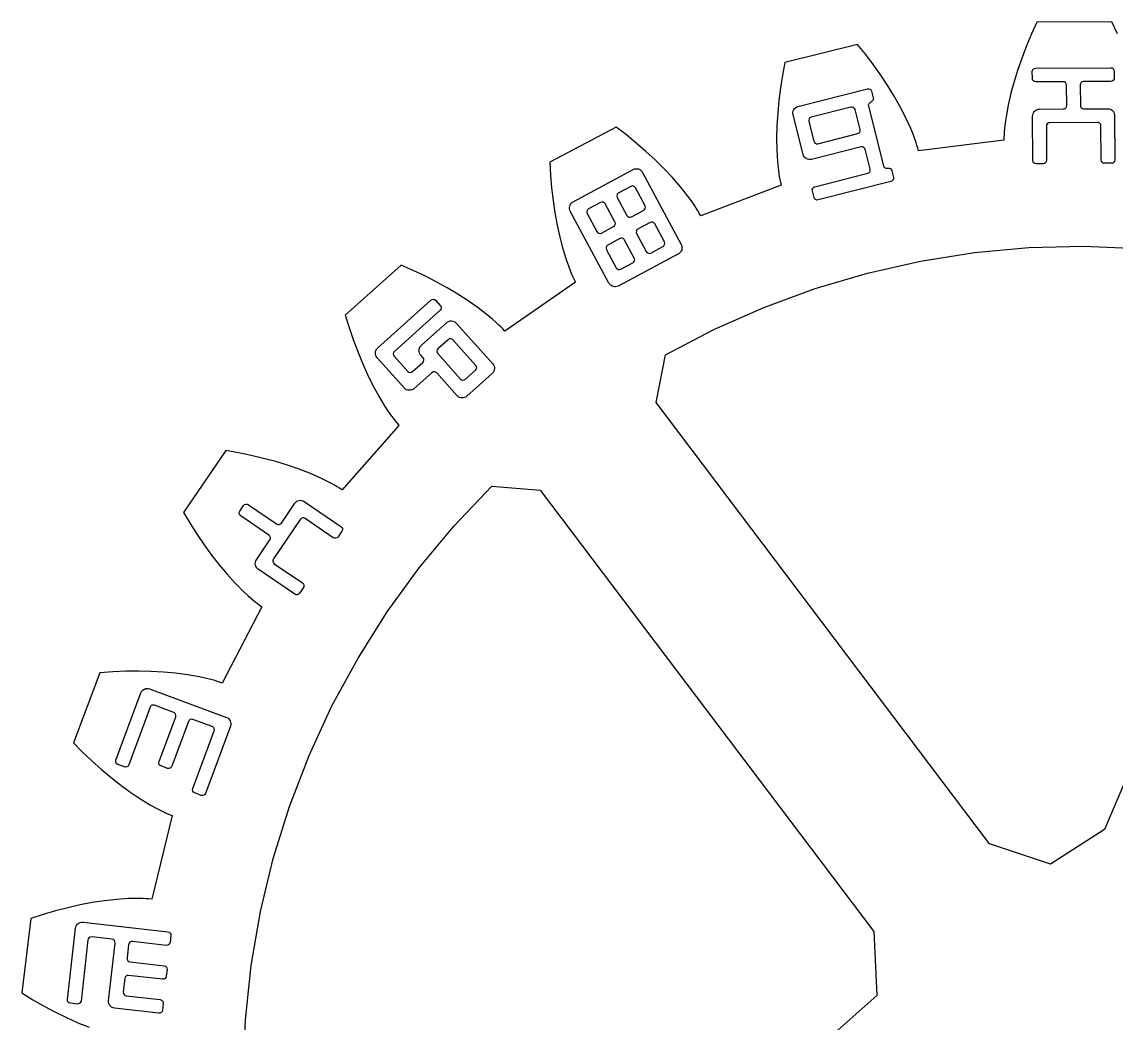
# Model space of a CAD drawing. Extents: x 6 to 255, y 30 to 363.
# Drawn here: x 5.64 to 48.7, y 73.45 to 112.86 of the extents above; entities that cross this region are included whole.
import ezdxf

# ---------------------------------------------------------------- set-up
doc = ezdxf.new("R2010")
doc.units = 0
doc.layers.add('Cut', color=7, linetype='CONTINUOUS')
doc.layers.add('Engrave', color=7, linetype='CONTINUOUS')

msp = doc.modelspace()

# ---------------------------------------------------------------- linework, layer by layer
at = {"layer": 'Cut', "color": 7}
for p, q in [((45.588195, 112.849485), (45.377217, 112.383799)), ((48.539642, 112.858051), (45.588195, 112.849485)), ((48.539571, 112.857979), (48.539642, 112.858051)), ((48.753254, 112.393195), (48.539571, 112.857979)), ((38.530309, 111.973111), (35.666318, 111.258579)), ((38.849029, 111.573244), (38.530309, 111.973111)), ((45.377217, 112.383799), (45.181115, 111.917663)), ((39.152875, 111.168868), (38.849029, 111.573244)), ((45.181115, 111.917663), (45.001242, 111.450625)), ((35.666318, 111.258579), (35.573002, 110.755927)), ((39.441843, 110.759984), (39.152875, 111.168868)), ((45.001242, 111.450625), (44.837599, 110.984037)), ((35.573002, 110.755927), (35.49456, 110.255979)), ((39.714583, 110.347494), (39.441843, 110.759984)), ((44.837599, 110.984037), (44.691535, 110.51745)), ((35.49456, 110.255979), (35.431446, 109.760089)), ((39.970193, 109.930947), (39.714583, 110.347494)), ((44.691535, 110.51745), (44.563958, 110.051313)), ((40.208221, 109.510342), (39.970193, 109.930947)), ((44.563958, 110.051313), (44.456214, 109.586078)), ((35.431446, 109.760089), (35.384563, 109.267806)), ((40.426412, 109.085229), (40.208221, 109.510342)), ((44.456214, 109.586078), (44.371011, 109.121745)), ((35.384563, 109.267806), (35.354359, 108.77958)), ((40.622964, 108.656059), (40.426412, 109.085229)), ((44.371011, 109.121745), (44.337651, 108.890029)), ((29.023637, 108.718269), (26.413903, 107.339694)), ((29.428912, 108.406309), (29.023637, 108.718269)), ((35.354359, 108.77958), (35.341734, 108.296312)), ((40.711774, 108.43967), (40.622964, 108.656059)), ((44.302041, 108.543808), (44.294378, 108.428852)), ((44.311505, 108.659215), (44.302041, 108.543808)), ((44.337651, 108.890029), (44.311505, 108.659215)), ((29.820667, 108.086685), (29.428912, 108.406309)), ((35.341734, 108.296312), (35.348497, 107.818906)), ((40.79337, 108.22193), (40.711774, 108.43967)), ((40.831237, 108.112834), (40.79337, 108.22193)), ((40.866402, 108.002837), (40.831237, 108.112834)), ((44.288493, 108.19939), (40.928613, 107.78194)), ((44.289877, 108.313895), (44.288493, 108.19939)), ((44.294378, 108.428852), (44.289877, 108.313895)), ((30.198895, 107.758947), (29.820667, 108.086685)), ((30.562247, 107.423545), (30.198895, 107.758947)), ((35.348497, 107.818906), (35.376898, 107.34781)), ((40.899311, 107.892839), (40.866402, 108.002837)), ((40.928613, 107.78194), (40.899311, 107.892839)), ((26.413903, 107.339694), (26.443205, 106.828928)), ((30.910271, 107.08048), (30.562247, 107.423545)), ((35.376898, 107.34781), (35.399887, 107.115193)), ((26.443205, 106.828928), (26.486934, 106.324923)), ((31.242067, 106.728849), (30.910271, 107.08048)), ((35.399887, 107.115193), (35.43009, 106.884379)), ((35.43009, 106.884379), (35.448116, 106.769873)), ((31.555831, 106.368201), (31.242067, 106.728849)), ((35.51709, 106.432217), (32.355116, 105.222696)), ((35.448116, 106.769873), (35.468405, 106.65672)), ((35.468405, 106.65672), (35.491394, 106.544018)), ((35.491394, 106.544018), (35.51709, 106.432217)), ((26.486934, 106.324923), (26.544187, 105.828132)), ((31.849307, 105.998538), (31.555831, 106.368201)), ((31.986805, 105.8101), (31.849307, 105.998538)), ((26.544187, 105.828132), (26.616316, 105.339004)), ((32.118441, 105.618055), (31.986805, 105.8101)), ((32.181102, 105.521132), (32.118441, 105.618055)), ((32.241961, 105.422855), (32.181102, 105.521132)), ((26.616316, 105.339004), (26.703773, 104.85754)), ((32.300117, 105.323677), (32.241961, 105.422855)), ((32.355116, 105.222696), (32.300117, 105.323677)), ((26.703773, 104.85754), (26.807459, 104.385994)), ((26.807459, 104.385994), (26.928727, 103.923463)), ((26.928727, 103.923463), (27.068478, 103.472655)), ((43.131738, 103.776953), (45.271277, 103.972153)), ((45.271277, 103.972153), (47.418932, 104.026702)), ((47.418932, 104.026702), (49.566137, 103.940597)), ((27.068478, 103.472655), (27.146919, 103.252659)), ((38.913968, 102.970004), (41.009779, 103.442452)), ((41.009779, 103.442452), (43.131738, 103.776953)), ((20.571869, 103.283314), (18.368314, 101.32004)), ((21.040259, 103.077294), (20.571869, 103.283314)), ((21.49738, 102.860455), (21.040259, 103.077294)), ((27.146919, 103.252659), (27.23122, 103.03582)), ((27.23122, 103.03582), (27.27585, 102.928979)), ((27.27585, 102.928979), (27.322734, 102.82394)), ((36.853321, 102.361411), (38.913968, 102.970004)), ((21.942779, 102.632796), (21.49738, 102.860455)), ((22.375556, 102.394318), (21.942779, 102.632796)), ((27.424167, 102.61747), (24.643126, 100.686654)), ((27.322734, 102.82394), (27.371873, 102.719803)), ((27.371873, 102.719803), (27.424167, 102.61747)), ((22.79571, 102.14457), (22.375556, 102.394318)), ((23.20234, 101.882199), (22.79571, 102.14457)), ((34.837304, 101.61938), (36.853321, 102.361411)), ((23.59274, 101.607657), (23.20234, 101.882199)), ((18.368314, 101.32004), (18.518885, 100.831363)), ((23.966011, 101.318688), (23.59274, 101.607657)), ((24.145432, 101.168569), (23.966011, 101.318688)), ((32.874031, 100.747064), (34.837304, 101.61938)), ((18.518885, 100.831363), (18.681627, 100.352604)), ((24.318994, 101.013942), (24.145432, 101.168569)), ((24.402845, 100.934599), (24.318994, 101.013942)), ((24.485343, 100.853453), (24.402845, 100.934599)), ((24.565587, 100.771406), (24.485343, 100.853453)), ((24.643126, 100.686654), (24.565587, 100.771406)), ((56.728139, 101.118083), (48.250227, 81.066997)), ((18.681627, 100.352604), (18.856541, 99.883762)), ((30.972066, 99.748071), (32.874031, 100.747064)), ((18.856541, 99.883762), (19.043627, 99.42574)), ((30.599248, 97.872254), (30.972066, 99.748071)), ((19.043627, 99.42574), (19.243786, 98.97989)), ((19.243786, 98.97989), (19.457019, 98.546212)), ((19.457019, 98.546212), (19.685128, 98.126509)), ((19.685128, 98.126509), (19.929016, 97.722133)), ((43.725458, 80.504839), (30.599248, 97.872254)), ((19.929016, 97.722133), (20.057497, 97.526933)), ((20.057497, 97.526933), (20.191387, 97.336691)), ((20.191387, 97.336691), (20.260361, 97.244276)), ((20.479003, 96.977397), (18.240737, 94.436637)), ((20.260361, 97.244276), (20.331138, 97.152761)), ((20.331138, 97.152761), (20.404169, 97.063952)), ((20.404169, 97.063952), (20.479003, 96.977397)), ((13.666828, 95.983813), (11.996581, 93.549894)), ((14.170381, 95.895454), (13.666828, 95.983813)), ((14.666271, 95.794473), (14.170381, 95.895454)), ((15.153145, 95.679968), (14.666271, 95.794473)), ((15.630552, 95.551938), (15.153145, 95.679968)), ((16.098492, 95.409933), (15.630552, 95.551938)), ((16.555612, 95.252601), (16.098492, 95.409933)), ((17.000561, 95.07949), (16.555612, 95.252601)), ((17.432436, 94.888347), (17.000561, 95.07949)), ((17.642062, 94.785563), (17.432436, 94.888347)), ((17.848082, 94.676467), (17.642062, 94.785563)), ((17.948612, 94.619665), (17.848082, 94.676467)), ((18.04779, 94.56106), (17.948612, 94.619665)), ((18.145165, 94.500201), (18.04779, 94.56106)), ((18.240737, 94.436637), (18.145165, 94.500201)), ((22.655542, 93.024252), (24.135548, 94.581798)), ((24.135548, 94.581798), (26.042019, 94.428072)), ((26.042019, 94.428072), (39.16823, 77.060206)), ((11.996581, 93.549894), (12.260304, 93.111257)), ((12.260304, 93.111257), (12.532593, 92.685243)), ((21.280575, 91.37339), (22.655542, 93.024252)), ((12.532593, 92.685243), (12.814348, 92.272302)), ((12.814348, 92.272302), (13.106022, 91.872434)), ((13.106022, 91.872434), (13.406712, 91.486992)), ((13.406712, 91.486992), (13.71777, 91.117329)), ((20.016507, 89.636423), (21.280575, 91.37339)), ((13.71777, 91.117329), (14.039648, 90.764346)), ((14.039648, 90.764346), (14.373246, 90.430296)), ((14.373246, 90.430296), (14.545005, 90.271611)), ((14.545005, 90.271611), (14.720369, 90.118787)), ((14.720369, 90.118787), (14.80963, 90.045305)), ((14.80963, 90.045305), (14.900242, 89.973627)), ((15.085525, 89.838384), (13.520316, 86.836447)), ((14.900242, 89.973627), (14.991756, 89.904653)), ((14.991756, 89.904653), (15.085525, 89.838384)), ((18.868747, 87.820564), (20.016507, 89.636423)), ((17.842255, 85.933025), (18.868747, 87.820564)), ((8.708831, 87.243541), (7.669717, 84.48053)), ((9.219147, 87.278703), (8.708831, 87.243541)), ((9.724504, 87.298992), (9.219147, 87.278703)), ((10.224902, 87.304393), (9.724504, 87.298992)), ((10.718989, 87.294468), (10.224902, 87.304393)), ((11.207666, 87.268321), (10.718989, 87.294468)), ((11.688679, 87.225044), (11.207666, 87.268321)), ((12.162479, 87.163282), (11.688679, 87.225044)), ((12.627264, 87.081235), (12.162479, 87.163282)), ((12.855824, 87.031647), (12.627264, 87.081235)), ((13.081228, 86.974843), (12.855824, 87.031647)), ((13.192578, 86.944189), (13.081228, 86.974843)), ((13.303026, 86.910829), (13.192578, 86.944189)), ((13.412573, 86.874765), (13.303026, 86.910829)), ((13.520316, 86.836447), (13.412573, 86.874765)), ((16.941088, 83.982825), (17.842255, 85.933025)), ((7.669717, 84.48053), (8.030364, 84.11808)), ((8.030364, 84.11808), (8.397323, 83.769606)), ((16.169754, 81.977626), (16.941088, 83.982825)), ((8.397323, 83.769606), (8.769691, 83.436006)), ((8.769691, 83.436006), (9.148371, 83.117284)), ((9.148371, 83.117284), (9.53246, 82.815243)), ((9.53246, 82.815243), (9.923311, 82.530783)), ((9.923311, 82.530783), (10.320023, 82.264806)), ((10.320023, 82.264806), (10.723948, 82.020466)), ((10.723948, 82.020466), (10.928616, 81.907314)), ((10.928616, 81.907314), (11.135537, 81.800923)), ((15.530958, 79.926447), (16.169754, 81.977626)), ((11.557044, 81.616092), (10.755956, 78.326539)), ((11.135537, 81.800923), (11.239674, 81.751335)), ((11.239674, 81.751335), (11.344712, 81.703097)), ((11.344712, 81.703097), (11.450653, 81.658017)), ((11.450653, 81.658017), (11.557044, 81.616092)), ((48.250227, 81.066997), (46.122408, 79.701497)), ((46.122408, 79.701497), (43.725458, 80.504839)), ((15.027855, 77.837848), (15.530958, 79.926447)), ((7.443862, 77.99297), (6.959693, 77.867645)), ((7.926679, 78.101617), (7.443862, 77.99297)), ((8.40679, 78.19313), (7.926679, 78.101617)), ((8.884648, 78.266162), (8.40679, 78.19313)), ((9.35935, 78.319355), (8.884648, 78.266162)), ((9.830445, 78.350912), (9.35935, 78.319355)), ((10.063965, 78.357214), (9.830445, 78.350912)), ((10.296582, 78.35629), (10.063965, 78.357214)), ((10.411989, 78.353128), (10.296582, 78.35629)), ((10.527396, 78.347266), (10.411989, 78.353128)), ((10.641902, 78.338702), (10.527396, 78.347266)), ((10.755956, 78.326539), (10.641902, 78.338702)), ((5.986848, 77.570561), (5.639274, 74.639403)), ((6.473721, 77.726993), (5.986848, 77.570561)), ((6.959693, 77.867645), (6.473721, 77.726993)), ((14.6627, 75.720397), (15.027855, 77.837848)), ((39.16823, 77.060206), (39.286342, 74.534773)), ((14.436394, 73.584013), (14.6627, 75.720397)), ((5.639274, 74.639403), (6.076108, 74.373877)), ((39.286342, 74.534773), (37.392493, 72.860467)), ((6.076108, 74.373877), (6.515647, 74.123226)), ((6.515647, 74.123226), (6.956989, 73.888354)), ((6.956989, 73.888354), (7.400585, 73.669711)), ((7.400585, 73.669711), (7.846436, 73.468651)), ((7.846436, 73.468651), (8.293638, 73.285622)), ((14.35029, 71.437261), (14.436394, 73.584013))]:
    msp.add_line(p, q, dxfattribs=at)
at = {"layer": 'Engrave', "color": 5}
for p, q in [((45.407336, 110.631098), (45.405484, 110.899809)), ((45.538937, 111.035058), (48.494764, 111.054928)), ((48.494764, 111.054928), (48.494698, 111.055005)), ((48.629908, 110.921536), (48.63176, 110.652825)), ((46.617445, 110.504868), (45.542599, 110.497645)), ((46.758082, 109.565263), (46.752658, 110.371401)), ((47.290011, 110.375074), (47.295435, 109.568941)), ((48.498312, 110.517552), (47.423466, 110.510329)), ((36.182215, 109.527293), (38.916964, 110.221703)), ((38.916964, 110.221703), (38.917001, 110.221769)), ((39.080294, 110.124608), (39.146429, 109.864158)), ((38.267904, 109.502473), (36.705201, 109.105656)), ((38.6296, 108.623955), (38.431197, 109.405312)), ((38.952072, 109.537551), (39.547281, 107.19348)), ((45.684146, 109.423666), (46.624636, 109.42999)), ((47.4307, 109.435491), (48.371188, 109.441814)), ((36.384706, 107.637996), (35.9879, 109.200713)), ((45.428976, 107.40652), (45.417229, 109.153143)), ((48.641722, 109.174918), (48.653469, 107.428295)), ((36.60803, 108.942363), (36.806433, 108.161009)), ((45.957376, 108.753749), (45.966398, 107.410193)), ((47.97181, 108.901649), (46.090829, 108.889002)), ((48.116045, 107.42462), (48.107023, 108.768177)), ((36.969726, 108.063859), (38.53244, 108.460665)), ((38.664684, 107.93969), (36.711294, 107.443683)), ((39.02638, 107.061175), (38.827977, 107.842532)), ((45.832953, 107.274919), (45.564239, 107.273067)), ((48.520021, 107.293022), (48.251311, 107.29117)), ((27.333535, 105.778145), (29.702548, 107.046483)), ((29.702548, 107.046483), (29.702561, 107.046496)), ((30.066292, 106.936435), (31.588297, 104.093619)), ((36.845599, 106.368808), (38.929217, 106.897882)), ((39.873856, 106.999136), (39.939991, 106.738685)), ((29.600866, 106.382426), (29.127063, 106.12876)), ((39.842828, 106.575392), (36.977857, 105.847918)), ((29.072035, 105.946906), (29.452538, 105.236201)), ((29.127063, 106.12876), (29.127074, 106.128776)), ((30.16323, 105.616699), (29.782732, 106.327401)), ((36.814561, 105.945062), (36.748428, 106.205515)), ((28.416361, 105.748257), (27.942561, 105.494591)), ((28.978727, 104.982529), (28.598227, 105.693232)), ((28.745471, 102.571601), (27.223463, 105.414406)), ((27.88753, 105.312737), (28.268033, 104.602032)), ((27.942561, 105.494591), (27.942566, 105.494607)), ((29.634404, 105.181163), (30.108207, 105.434829)), ((28.449899, 104.546993), (28.923704, 104.80066)), ((30.361866, 104.961016), (29.888063, 104.707349)), ((29.888063, 104.707349), (29.888076, 104.707368)), ((30.924232, 104.195288), (30.54373, 104.905991)), ((29.177361, 104.326847), (28.703555, 104.07318)), ((29.739727, 103.561119), (29.359225, 104.271821)), ((29.833038, 104.525496), (30.213535, 103.814793)), ((28.64853, 103.891327), (29.02903, 103.180624)), ((28.703555, 104.07318), (28.703569, 104.073199)), ((30.395404, 103.759752), (30.869207, 104.013419)), ((31.478222, 103.729883), (29.109209, 102.461561)), ((29.210899, 103.125583), (29.684702, 103.37925)), ((19.638249, 100.020674), (21.736425, 101.907126)), ((21.736425, 101.907126), (21.736427, 101.907444)), ((21.926171, 101.897363), (22.105834, 101.697523)), ((22.095801, 101.507817), (20.297363, 99.890843)), ((21.356014, 100.119972), (22.355147, 101.018285)), ((22.734637, 100.998071), (24.171935, 99.399458)), ((22.414622, 100.349101), (22.014969, 99.98977)), ((22.014969, 99.98977), (22.015095, 99.989823)), ((23.502677, 99.339901), (22.604366, 100.33902)), ((20.696057, 98.442222), (19.618083, 99.641182)), ((20.287278, 99.701083), (20.826264, 99.101617)), ((21.425695, 99.640573), (21.335865, 99.74048)), ((22.004934, 99.800064), (22.903244, 98.800918)), ((21.016011, 99.091536), (21.415663, 99.450867)), ((21.774935, 99.050976), (21.075543, 98.422167)), ((23.092991, 98.790837), (23.492646, 99.150168)), ((22.773159, 98.141682), (21.964679, 99.040895)), ((24.151776, 99.019967), (23.152647, 98.121653)), ((15.850731, 93.133649), (16.380122, 93.911021)), ((16.753466, 93.982326), (18.197156, 92.999188)), ((14.215562, 93.59712), (14.366816, 93.819237)), ((14.366816, 93.819237), (14.366841, 93.818867)), ((14.553523, 93.8544), (15.664054, 93.098115)), ((15.361517, 92.654171), (14.250985, 93.41043)), ((16.597436, 93.275598), (15.538654, 91.720853)), ((17.894648, 92.554846), (16.784118, 93.311131)), ((18.232581, 92.812498), (18.081326, 92.59038)), ((14.86755, 91.690109), (15.396942, 92.467481)), ((16.382102, 90.33359), (14.938412, 91.316755)), ((15.574078, 91.534163), (16.684609, 90.777905)), ((16.720034, 90.591215), (16.568779, 90.369123)), ((10.667413, 86.606325), (13.690803, 85.485074)), ((9.3409, 83.800922), (10.322001, 86.446385)), ((10.322001, 86.446385), (10.322022, 86.447602)), ((10.685743, 85.881526), (9.8448, 83.613993)), ((11.614284, 85.681262), (10.858437, 85.961588)), ((11.039485, 83.744936), (11.693552, 85.508569)), ((12.197449, 85.321641), (11.543382, 83.558008)), ((13.12599, 85.121378), (12.370143, 85.401704)), ((12.364313, 82.681152), (13.205257, 84.948684)), ((13.849313, 85.139687), (12.868213, 82.494224)), ((9.672106, 83.534777), (9.420156, 83.628228)), ((11.370688, 83.478791), (11.118739, 83.572242)), ((12.695519, 82.415008), (12.443569, 82.508458)), ((7.433124, 74.38194), (7.750724, 77.185545)), ((7.750724, 77.185545), (7.750716, 77.185624)), ((8.047971, 77.42232), (11.385592, 77.044231)), ((8.239369, 76.724535), (7.967141, 74.321456)), ((9.189026, 76.752157), (8.387998, 76.842909)), ((11.325099, 76.510196), (9.990051, 76.661431)), ((11.503974, 76.895588), (11.473726, 76.62857)), ((9.050303, 74.333971), (9.307408, 76.603541)), ((9.841422, 76.543057), (9.780928, 76.009022)), ((9.899307, 75.860405), (11.234355, 75.70917)), ((11.352736, 75.560527), (11.322489, 75.293536)), ((9.690186, 75.207996), (9.62969, 74.673987)), ((11.173862, 75.175135), (9.838814, 75.32637)), ((9.748073, 74.525344), (11.083121, 74.374108)), ((7.818513, 74.203055), (7.551503, 74.233297)), ((11.201502, 74.225492), (11.171254, 73.958475)), ((11.022627, 73.8401), (9.287064, 74.036712))]:
    msp.add_line(p, q, dxfattribs=at)
for points in [[(45.405484, 110.899809), (45.405308, 110.936194), (45.417691, 110.967768), (45.442634, 110.994529)], [(45.442634, 110.994529), (45.467646, 111.021295), (45.499747, 111.034804), (45.538937, 111.035058)], [(48.494698, 111.055005), (48.533888, 111.055182), (48.566161, 111.042803), (48.591517, 111.017868)], [(48.591517, 111.017868), (48.616873, 110.992844), (48.62967, 110.960733), (48.629908, 110.921536)], [(45.447862, 110.536898), (45.421097, 110.563312), (45.407588, 110.594712), (45.407336, 110.631098)], [(45.542599, 110.497645), (45.506214, 110.497468), (45.474635, 110.510553), (45.447862, 110.536898)], [(46.714269, 110.467731), (46.688913, 110.492755), (46.656639, 110.505134), (46.617445, 110.504868)], [(46.752658, 110.371401), (46.752305, 110.410584), (46.739509, 110.442694), (46.714269, 110.467731)], [(47.327163, 110.469797), (47.302153, 110.443034), (47.289769, 110.411459), (47.290011, 110.375074)], [(47.423466, 110.510329), (47.384276, 110.510152), (47.352175, 110.496642), (47.327163, 110.469797)], [(48.59252, 110.555988), (48.5661, 110.530614), (48.534698, 110.517802), (48.498312, 110.517552)], [(48.63176, 110.652825), (48.631937, 110.613635), (48.618857, 110.581356), (48.59252, 110.555988)], [(38.917001, 110.221769), (38.954985, 110.231417), (38.989285, 110.227131), (39.019903, 110.20891)], [(39.019903, 110.20891), (39.050519, 110.190693), (39.070649, 110.162592), (39.080294, 110.124608)], [(39.146429, 109.864158), (39.154014, 109.834316), (39.153749, 109.809706), (39.145636, 109.790326)], [(35.984963, 109.306099), (35.990607, 109.340745), (36.002537, 109.373376), (36.020753, 109.403992)], [(36.020753, 109.403992), (36.037951, 109.432907), (36.060258, 109.458787), (36.087674, 109.481631)], [(36.087674, 109.481631), (36.115432, 109.503117), (36.146946, 109.518338), (36.182215, 109.527293)], [(38.370806, 109.489614), (38.340188, 109.507831), (38.305888, 109.512117), (38.267904, 109.502473)], [(38.431197, 109.405312), (38.421549, 109.443296), (38.401418, 109.471396), (38.370806, 109.489614)], [(38.95485, 109.611902), (38.945431, 109.59218), (38.944505, 109.567396), (38.952072, 109.537551)], [(38.991833, 109.662445), (38.975253, 109.648122), (38.962925, 109.631274), (38.95485, 109.611902)], [(39.049224, 109.700854), (39.027544, 109.689566), (39.008414, 109.676762), (38.991833, 109.662445)], [(39.106617, 109.739264), (39.090037, 109.724941), (39.070906, 109.712138), (39.049224, 109.700854)], [(39.145636, 109.790326), (39.136199, 109.770597), (39.123193, 109.753576), (39.106617, 109.739264)], [(45.497842, 109.342632), (45.521471, 109.366591), (45.549331, 109.386371), (45.581421, 109.401971)], [(45.581421, 109.401971), (45.613519, 109.41617), (45.64776, 109.423402), (45.684146, 109.423666)], [(46.624636, 109.42999), (46.66102, 109.430166), (46.692424, 109.442979), (46.718847, 109.468429)], [(46.718847, 109.468429), (46.745266, 109.493802), (46.758344, 109.52608), (46.758082, 109.565263)], [(47.295435, 109.568941), (47.295611, 109.532556), (47.30912, 109.501156), (47.335961, 109.474742)], [(47.335961, 109.474742), (47.362728, 109.448329), (47.394308, 109.435245), (47.4307, 109.435491)], [(48.371188, 109.441814), (48.408976, 109.441991), (48.444711, 109.435235), (48.478395, 109.421547)], [(48.478395, 109.421547), (48.510677, 109.407771), (48.538795, 109.389065), (48.562749, 109.365429)], [(35.9879, 109.200713), (35.978939, 109.235982), (35.97796, 109.27111), (35.984963, 109.306099)], [(36.621418, 109.043227), (36.603543, 109.011255), (36.59908, 108.977634), (36.60803, 108.942363)], [(36.705201, 109.105656), (36.667217, 109.096007), (36.63929, 109.075198), (36.621418, 109.043227)], [(45.417229, 109.153143), (45.417052, 109.189529), (45.424523, 109.223869), (45.439639, 109.256164)], [(45.439639, 109.256164), (45.453415, 109.288447), (45.472816, 109.317269), (45.497842, 109.342632)], [(48.562749, 109.365429), (48.58671, 109.341802), (48.605793, 109.313939), (48.62, 109.281842)], [(48.62, 109.281842), (48.634181, 109.248328), (48.641422, 109.212687), (48.641722, 109.174918)], [(38.614704, 108.52054), (38.634276, 108.551504), (38.639242, 108.585975), (38.6296, 108.623955)], [(45.994529, 108.848473), (45.969517, 108.821709), (45.957132, 108.790135), (45.957376, 108.753749)], [(46.090829, 108.889002), (46.051646, 108.888649), (46.019546, 108.875139), (45.994529, 108.848473)], [(48.068632, 108.864509), (48.043276, 108.889533), (48.011002, 108.901913), (47.97181, 108.901649)], [(48.107023, 108.768177), (48.106846, 108.807367), (48.094049, 108.839478), (48.068632, 108.864509)], [(36.806433, 108.161009), (36.815394, 108.125738), (36.83603, 108.098488), (36.868343, 108.079258)], [(38.53244, 108.460665), (38.567709, 108.469626), (38.59513, 108.489584), (38.614704, 108.52054)], [(36.868343, 108.079258), (36.900661, 108.060028), (36.934455, 108.054895), (36.969726, 108.063859)], [(38.767583, 107.926831), (38.736967, 107.945049), (38.702667, 107.949335), (38.664684, 107.93969)], [(38.827977, 107.842532), (38.818328, 107.880516), (38.798197, 107.908615), (38.767583, 107.926831)], [(36.432408, 107.543976), (36.409563, 107.571387), (36.393663, 107.602727), (36.384706, 107.637996)], [(36.510047, 107.477053), (36.479773, 107.493915), (36.453893, 107.516223), (36.432408, 107.543976)], [(36.605905, 107.440747), (36.571257, 107.446391), (36.539304, 107.458493), (36.510047, 107.477053)], [(36.711294, 107.443683), (36.676023, 107.434723), (36.640894, 107.433744), (36.605905, 107.440747)], [(45.469503, 107.31232), (45.442736, 107.338735), (45.429227, 107.370135), (45.428976, 107.40652)], [(45.564239, 107.273067), (45.527854, 107.272891), (45.496275, 107.285975), (45.469503, 107.31232)], [(45.92716, 107.313355), (45.900741, 107.287981), (45.869338, 107.275169), (45.832953, 107.274919)], [(45.966398, 107.410193), (45.966574, 107.371002), (45.953495, 107.338723), (45.92716, 107.313355)], [(48.156571, 107.330421), (48.129806, 107.356835), (48.116297, 107.388235), (48.116045, 107.42462)], [(48.251311, 107.29117), (48.214925, 107.290993), (48.183345, 107.304077), (48.156571, 107.330421)], [(48.614232, 107.33146), (48.58781, 107.306085), (48.556407, 107.293272), (48.520021, 107.293022)], [(48.653469, 107.428295), (48.653646, 107.389105), (48.640566, 107.356827), (48.614232, 107.33146)], [(29.702561, 107.046496), (29.735876, 107.064331), (29.77064, 107.075011), (29.806855, 107.078537)], [(29.806855, 107.078537), (29.841841, 107.081395), (29.875436, 107.077946), (29.90764, 107.068192)], [(29.90764, 107.068192), (29.939845, 107.058455), (29.969714, 107.042696), (29.997246, 107.020914)], [(29.997246, 107.020914), (30.02544, 106.997907), (30.048455, 106.969748), (30.066292, 106.936435)], [(38.929217, 106.897882), (38.964486, 106.906843), (38.991908, 106.926801), (39.011484, 106.957758)], [(39.011484, 106.957758), (39.031056, 106.988719), (39.036021, 107.023192), (39.02638, 107.061175)], [(39.547281, 107.19348), (39.555201, 107.162284), (39.567839, 107.140946), (39.585196, 107.129467)], [(39.585196, 107.129467), (39.601529, 107.116291), (39.620229, 107.108045), (39.641295, 107.104728)], [(39.641295, 107.104728), (39.6627, 107.100054), (39.685448, 107.098608), (39.709539, 107.100389)], [(39.709539, 107.100389), (39.733978, 107.100742), (39.756727, 107.099296), (39.777786, 107.09605)], [(39.777786, 107.09605), (39.799189, 107.091376), (39.818739, 107.082618), (39.836436, 107.069777)], [(39.836436, 107.069777), (39.853123, 107.055243), (39.865596, 107.031695), (39.873856, 106.999136)], [(29.703834, 106.394703), (29.669734, 106.405022), (29.635412, 106.40093), (29.600866, 106.382426)], [(29.782732, 106.327401), (29.764242, 106.361952), (29.737942, 106.384386), (29.703834, 106.394703)], [(36.761816, 106.30638), (36.77969, 106.338354), (36.807618, 106.359163), (36.845599, 106.368808)], [(39.925095, 106.635268), (39.905521, 106.604306), (39.878099, 106.584348), (39.842828, 106.575392)], [(39.939991, 106.738685), (39.94964, 106.700702), (39.944675, 106.666229), (39.925095, 106.635268)], [(29.060764, 106.04803), (29.051098, 106.012696), (29.054855, 105.978988), (29.072035, 105.946906)], [(29.127074, 106.128776), (29.092523, 106.110285), (29.070419, 106.08337), (29.060764, 106.04803)], [(36.748428, 106.205515), (36.739468, 106.240784), (36.743931, 106.274406), (36.761816, 106.30638)], [(36.876474, 105.863317), (36.844156, 105.882545), (36.823518, 105.909793), (36.814561, 105.945062)], [(27.195274, 105.515998), (27.192417, 105.550985), (27.196147, 105.585527), (27.206466, 105.619625)], [(27.223463, 105.414406), (27.206283, 105.446486), (27.196886, 105.48035), (27.195274, 105.515998)], [(27.206466, 105.619625), (27.21622, 105.651832), (27.231649, 105.682318), (27.252752, 105.711083)], [(27.252752, 105.711083), (27.274526, 105.738614), (27.301453, 105.760968), (27.333535, 105.778145)], [(28.519331, 105.760534), (28.485232, 105.770853), (28.450908, 105.76676), (28.416361, 105.748257)], [(28.598227, 105.693232), (28.579738, 105.727783), (28.55344, 105.750217), (28.519331, 105.760534)], [(30.108207, 105.434829), (30.140285, 105.452009), (30.162101, 105.477978), (30.173654, 105.512736)], [(30.173654, 105.512736), (30.185208, 105.547495), (30.181733, 105.582149), (30.16323, 105.616699)], [(36.977857, 105.847918), (36.942588, 105.838957), (36.908793, 105.84409), (36.876474, 105.863317)], [(27.876259, 105.413861), (27.866593, 105.378527), (27.87035, 105.344819), (27.88753, 105.312737)], [(27.942566, 105.494607), (27.908015, 105.476116), (27.885913, 105.449201), (27.876259, 105.413861)], [(29.452538, 105.236201), (29.469718, 105.204123), (29.496303, 105.182637), (29.532291, 105.171743)], [(29.532291, 105.171743), (29.568287, 105.16086), (29.602325, 105.164), (29.634404, 105.181163)], [(28.923704, 104.80066), (28.955783, 104.81784), (28.977598, 104.843809), (28.989152, 104.878567)], [(28.989152, 104.878567), (29.000705, 104.913326), (28.99723, 104.94798), (28.978727, 104.982529)], [(29.888076, 104.707368), (29.853527, 104.688879), (29.831424, 104.661964), (29.821766, 104.626622)], [(30.464836, 104.973293), (30.430737, 104.983611), (30.396413, 104.979519), (30.361866, 104.961016)], [(30.54373, 104.905991), (30.525241, 104.940542), (30.498943, 104.962976), (30.464836, 104.973293)], [(28.268033, 104.602032), (28.285213, 104.569954), (28.311798, 104.548468), (28.347789, 104.537574)], [(28.347789, 104.537574), (28.383783, 104.526673), (28.417819, 104.529813), (28.449899, 104.546993)], [(29.280328, 104.339123), (29.246229, 104.349442), (29.211906, 104.34535), (29.177361, 104.326847)], [(29.359225, 104.271821), (29.340734, 104.306371), (29.314435, 104.328805), (29.280328, 104.339123)], [(29.821766, 104.626622), (29.812118, 104.591288), (29.815875, 104.557579), (29.833038, 104.525496)], [(28.637259, 103.992453), (28.62761, 103.957119), (28.631367, 103.92341), (28.64853, 103.891327)], [(28.703569, 104.073199), (28.669019, 104.05471), (28.646916, 104.027794), (28.637259, 103.992453)], [(30.213535, 103.814793), (30.230715, 103.782715), (30.257301, 103.761229), (30.293291, 103.750333)], [(30.869207, 104.013419), (30.901285, 104.030599), (30.923102, 104.056567), (30.934657, 104.091323)], [(30.934657, 104.091323), (30.94621, 104.126084), (30.942735, 104.160739), (30.924232, 104.195288)], [(31.558013, 103.798797), (31.536899, 103.770029), (31.510302, 103.747058), (31.478222, 103.729883)], [(31.606148, 103.891245), (31.595829, 103.857145), (31.579784, 103.826329), (31.558013, 103.798797)], [(31.588297, 104.093619), (31.605477, 104.061541), (31.615493, 104.028009), (31.618346, 103.993022)], [(31.618346, 103.993022), (31.619933, 103.957381), (31.615867, 103.923455), (31.606148, 103.891245)], [(29.684702, 103.37925), (29.71678, 103.39643), (29.738596, 103.422399), (29.750152, 103.457156)], [(29.750152, 103.457156), (29.761705, 103.491915), (29.75823, 103.52657), (29.739727, 103.561119)], [(30.293291, 103.750333), (30.329285, 103.73945), (30.363323, 103.742589), (30.395404, 103.759752)], [(29.02903, 103.180624), (29.04621, 103.148544), (29.072795, 103.127058), (29.108786, 103.116164)], [(29.108786, 103.116164), (29.14478, 103.105281), (29.178817, 103.10842), (29.210899, 103.125583)], [(28.814384, 102.491803), (28.785617, 102.512916), (28.762646, 102.539516), (28.745471, 102.571601)], [(28.90584, 102.445527), (28.872402, 102.454699), (28.841916, 102.470124), (28.814384, 102.491803)], [(29.007617, 102.433356), (28.972632, 102.430534), (28.938706, 102.434591), (28.90584, 102.445527)], [(29.109209, 102.461561), (29.077129, 102.444451), (29.043265, 102.43505), (29.007617, 102.433356)], [(21.736427, 101.907444), (21.765571, 101.933638), (21.79793, 101.945791), (21.833505, 101.943903)], [(21.833505, 101.943903), (21.869078, 101.941963), (21.899967, 101.92645), (21.926171, 101.897363)], [(22.105834, 101.697523), (22.132029, 101.668384), (22.14368, 101.635567), (22.140787, 101.599072)], [(22.140787, 101.599072), (22.137863, 101.56256), (22.122867, 101.532141), (22.095801, 101.507817)], [(22.355147, 101.018285), (22.383244, 101.043562), (22.414463, 101.062215), (22.448804, 101.074245)], [(22.448804, 101.074245), (22.482112, 101.085357), (22.51556, 101.090031), (22.549147, 101.088267)], [(22.549147, 101.088267), (22.582746, 101.086504), (22.615511, 101.078301), (22.647442, 101.063661)], [(22.647442, 101.063661), (22.680306, 101.047963), (22.709371, 101.026099), (22.734637, 100.998071)], [(22.511699, 100.385561), (22.476125, 100.387501), (22.443765, 100.375348), (22.414622, 100.349101)], [(22.604366, 100.33902), (22.57817, 100.36816), (22.547281, 100.383673), (22.511699, 100.385561)], [(19.552643, 99.836418), (19.554428, 99.87002), (19.562144, 99.903305), (19.575789, 99.936272)], [(19.575789, 99.936272), (19.590369, 99.968198), (19.611189, 99.996332), (19.638249, 100.020674)], [(21.284258, 99.832423), (21.273177, 99.865725), (21.268562, 99.900165), (21.270412, 99.935742)], [(21.270412, 99.935742), (21.272194, 99.969327), (21.279908, 100.002611), (21.293555, 100.035596)], [(21.293555, 100.035596), (21.308136, 100.067523), (21.328955, 100.095648), (21.356014, 100.119972)], [(22.015095, 99.989823), (21.985951, 99.96363), (21.970903, 99.932223), (21.969951, 99.895605)], [(19.566478, 99.733125), (19.555364, 99.766409), (19.550752, 99.80084), (19.552643, 99.836418)], [(19.618083, 99.641182), (19.593754, 99.66824), (19.576552, 99.698887), (19.566478, 99.733125)], [(20.25222, 99.796625), (20.251267, 99.760006), (20.262953, 99.728159), (20.287278, 99.701083)], [(20.297363, 99.890843), (20.26822, 99.864649), (20.253172, 99.833243), (20.25222, 99.796625)], [(21.335865, 99.74048), (21.311533, 99.767538), (21.29433, 99.798186), (21.284258, 99.832423)], [(21.415663, 99.450867), (21.442721, 99.475191), (21.457717, 99.505609), (21.460649, 99.542122)], [(21.460649, 99.542122), (21.463576, 99.578634), (21.451924, 99.611451), (21.425695, 99.640573)], [(21.969951, 99.895605), (21.968999, 99.858987), (21.98066, 99.82714), (22.004934, 99.800064)], [(20.826264, 99.101617), (20.850593, 99.074559), (20.881535, 99.060033), (20.919089, 99.05804)], [(20.919089, 99.05804), (20.956639, 99.0561), (20.988946, 99.067265), (21.016011, 99.091536)], [(21.872013, 99.087462), (21.836438, 99.089402), (21.804079, 99.07724), (21.774935, 99.050976)], [(21.964679, 99.040895), (21.938484, 99.070052), (21.907595, 99.085574), (21.872013, 99.087462)], [(23.492646, 99.150168), (23.519704, 99.174492), (23.5347, 99.20491), (23.537631, 99.241423)], [(23.537631, 99.241423), (23.540558, 99.277935), (23.528906, 99.310761), (23.502677, 99.339901)], [(24.212834, 99.10593), (24.199189, 99.072945), (24.178836, 99.044291), (24.151776, 99.019967)], [(24.171935, 99.399458), (24.196268, 99.3724), (24.213992, 99.34222), (24.225106, 99.308918)], [(24.237541, 99.207186), (24.235657, 99.171608), (24.227422, 99.137856), (24.212834, 99.10593)], [(24.225106, 99.308918), (24.235178, 99.274699), (24.239323, 99.240788), (24.237541, 99.207186)], [(22.903244, 98.800918), (22.927576, 98.77386), (22.958519, 98.759334), (22.99607, 98.757341)], [(22.99607, 98.757341), (23.03362, 98.755401), (23.065927, 98.766566), (23.092991, 98.790837)], [(20.782006, 98.381157), (20.749036, 98.394739), (20.720386, 98.415094), (20.696057, 98.442222)], [(20.881863, 98.358138), (20.847218, 98.358138), (20.813933, 98.365811), (20.782006, 98.381157)], [(20.983609, 98.370573), (20.950301, 98.359461), (20.916386, 98.355316), (20.881863, 98.358138)], [(21.075543, 98.422167), (21.048485, 98.397843), (21.01784, 98.380645), (20.983609, 98.370573)], [(22.859108, 98.080643), (22.826139, 98.094225), (22.797489, 98.114571), (22.773159, 98.141682)], [(22.958967, 98.057624), (22.924327, 98.057624), (22.891041, 98.065297), (22.859108, 98.080643)], [(23.060712, 98.07006), (23.027404, 98.058947), (22.993489, 98.054802), (22.958967, 98.057624)], [(23.152647, 98.121653), (23.125588, 98.097329), (23.094943, 98.080131), (23.060712, 98.07006)], [(14.452433, 93.877419), (14.487434, 93.884122), (14.52113, 93.876449), (14.553523, 93.8544)], [(16.380122, 93.911021), (16.401393, 93.942242), (16.427265, 93.967801), (16.45774, 93.987697)], [(16.45774, 93.987697), (16.487428, 94.006412), (16.518795, 94.018927), (16.55184, 94.025242)], [(16.55184, 94.025242), (16.584899, 94.031415), (16.61867, 94.031415), (16.653154, 94.025242)], [(16.653154, 94.025242), (16.688795, 94.017833), (16.722232, 94.003528), (16.753466, 93.982326)], [(14.194173, 93.494858), (14.186373, 93.530647), (14.193503, 93.564735), (14.215562, 93.59712)], [(14.250985, 93.41043), (14.220909, 93.430908), (14.201972, 93.459051), (14.194173, 93.494858)], [(14.366841, 93.818867), (14.388899, 93.851269), (14.41743, 93.870787), (14.452433, 93.877419)], [(15.664054, 93.098115), (15.694131, 93.077637), (15.727643, 93.070934), (15.76459, 93.078007)], [(15.76459, 93.078007), (15.801539, 93.085063), (15.830252, 93.10361), (15.850731, 93.133649)], [(16.683028, 93.33415), (16.648028, 93.327447), (16.619497, 93.30793), (16.597436, 93.275598)], [(16.784118, 93.311131), (16.751728, 93.33318), (16.718031, 93.340853), (16.683028, 93.33415)], [(15.418884, 92.566832), (15.413029, 92.602992), (15.393907, 92.632105), (15.361517, 92.654171)], [(18.081326, 92.59038), (18.060844, 92.560306), (18.03213, 92.541758), (17.995185, 92.534738)], [(18.197156, 92.999188), (18.229546, 92.977121), (18.248669, 92.948008), (18.254523, 92.911849)], [(18.254523, 92.911849), (18.260379, 92.875689), (18.253065, 92.842572), (18.232581, 92.812498)], [(15.396942, 92.467481), (15.417424, 92.497555), (15.424738, 92.530672), (15.418884, 92.566832)], [(17.995185, 92.534738), (17.958236, 92.527683), (17.924724, 92.534385), (17.894648, 92.554846)], [(14.828323, 91.490772), (14.822051, 91.523827), (14.82161, 91.557993), (14.827, 91.593271)], [(14.827, 91.593271), (14.833551, 91.627755), (14.847068, 91.660034), (14.86755, 91.690109)], [(14.866385, 91.393749), (14.847657, 91.423435), (14.83497, 91.455776), (14.828323, 91.490772)], [(14.938412, 91.316755), (14.908335, 91.337234), (14.884326, 91.362898), (14.866385, 91.393749)], [(15.538654, 91.720853), (15.516596, 91.688468), (15.509467, 91.654381), (15.517265, 91.618592)], [(15.517265, 91.618592), (15.525065, 91.582803), (15.544003, 91.55466), (15.574078, 91.534163)], [(16.684609, 90.777905), (16.717, 90.755838), (16.736122, 90.726726), (16.741976, 90.690566)], [(16.741976, 90.690566), (16.74783, 90.654406), (16.740516, 90.621289), (16.720034, 90.591215)], [(16.482638, 90.313482), (16.445689, 90.306426), (16.412177, 90.313129), (16.382102, 90.33359)], [(16.568779, 90.369123), (16.548297, 90.339032), (16.519583, 90.320484), (16.482638, 90.313482)], [(10.378935, 86.540708), (10.403251, 86.56602), (10.430701, 86.585688), (10.461284, 86.599711)], [(10.461284, 86.599711), (10.491867, 86.613822), (10.524681, 86.621847), (10.559728, 86.623788)], [(10.559728, 86.623788), (10.596086, 86.625552), (10.631982, 86.619731), (10.667413, 86.606325)], [(10.322022, 86.447602), (10.335161, 86.483038), (10.354132, 86.514074), (10.378935, 86.540708)], [(10.754753, 85.958943), (10.722373, 85.944126), (10.699369, 85.91832), (10.685743, 85.881526)], [(10.858437, 85.961588), (10.821694, 85.97517), (10.787133, 85.974288), (10.754753, 85.958943)], [(11.690959, 85.610275), (11.676583, 85.643983), (11.651025, 85.667645), (11.614284, 85.681262)], [(11.693552, 85.508569), (11.706204, 85.542683), (11.70534, 85.576584), (11.690959, 85.610275)], [(12.266459, 85.399058), (12.234079, 85.384241), (12.211075, 85.358436), (12.197449, 85.321641)], [(12.370143, 85.401704), (12.3334, 85.415286), (12.298839, 85.414404), (12.266459, 85.399058)], [(13.690803, 85.485074), (13.724922, 85.472374), (13.754638, 85.453888), (13.779953, 85.429617)], [(13.779953, 85.429617), (13.804782, 85.403988), (13.824213, 85.37588), (13.838248, 85.345295)], [(13.838248, 85.345295), (13.853109, 85.31291), (13.861504, 85.279193), (13.863431, 85.244144)], [(13.202664, 85.05039), (13.188289, 85.08408), (13.162731, 85.107743), (13.12599, 85.121378)], [(13.205257, 84.948684), (13.21791, 84.982798), (13.217045, 85.0167), (13.202664, 85.05039)], [(13.863431, 85.244144), (13.866672, 85.20862), (13.861966, 85.1738), (13.849313, 85.139687)], [(9.344721, 83.696491), (9.328548, 83.729369), (9.327274, 83.76418), (9.3409, 83.800922)], [(9.420156, 83.628228), (9.386038, 83.640928), (9.360893, 83.663682), (9.344721, 83.696491)], [(9.8448, 83.613993), (9.832147, 83.57988), (9.808731, 83.554974), (9.774551, 83.539275)], [(11.043303, 83.640505), (11.027129, 83.673384), (11.025857, 83.708194), (11.039485, 83.744936)], [(11.118739, 83.572242), (11.084621, 83.584942), (11.059475, 83.607696), (11.043303, 83.640505)], [(11.543382, 83.558008), (11.530729, 83.523876), (11.507314, 83.49897), (11.473134, 83.483289)], [(9.774551, 83.539275), (9.740374, 83.523577), (9.706225, 83.522077), (9.672106, 83.534777)], [(11.473134, 83.483289), (11.438957, 83.467591), (11.404808, 83.466091), (11.370688, 83.478791)], [(12.368134, 82.576721), (12.351961, 82.609582), (12.350687, 82.644393), (12.364313, 82.681152)], [(12.443569, 82.508458), (12.409451, 82.521158), (12.384306, 82.543913), (12.368134, 82.576721)], [(12.797964, 82.419506), (12.763787, 82.403807), (12.729639, 82.402308), (12.695519, 82.415008)], [(12.868213, 82.494224), (12.85556, 82.460093), (12.832144, 82.435187), (12.797964, 82.419506)], [(7.750716, 77.185624), (7.754969, 77.223177), (7.76594, 77.257855), (7.783628, 77.289658)], [(7.783628, 77.289658), (7.801157, 77.320068), (7.823082, 77.34575), (7.849403, 77.366705)], [(7.849403, 77.366705), (7.875723, 77.387677), (7.905663, 77.403305), (7.939221, 77.413589)], [(7.939221, 77.413589), (7.974176, 77.423643), (8.010425, 77.426553), (8.047971, 77.42232)], [(8.287787, 76.816239), (8.259916, 76.794049), (8.243777, 76.763481), (8.239369, 76.724535)], [(8.387998, 76.842909), (8.349059, 76.847319), (8.315655, 76.838429), (8.287787, 76.816239)], [(9.280493, 76.701675), (9.258454, 76.73092), (9.227965, 76.747747), (9.189026, 76.752157)], [(9.307408, 76.603541), (9.311504, 76.6397), (9.302532, 76.672412), (9.280493, 76.701675)], [(9.990051, 76.661431), (9.951112, 76.665841), (9.917708, 76.656951), (9.88984, 76.634761)], [(11.385592, 77.044231), (11.424531, 77.039821), (11.45502, 77.022985), (11.477059, 76.993722)], [(11.477059, 76.993722), (11.499098, 76.964459), (11.50807, 76.931747), (11.503974, 76.895588)], [(9.88984, 76.634761), (9.861976, 76.612554), (9.845836, 76.581986), (9.841422, 76.543057)], [(11.423458, 76.539194), (11.394043, 76.515769), (11.361256, 76.506103), (11.325099, 76.510196)], [(11.473726, 76.62857), (11.46963, 76.592428), (11.452874, 76.562636), (11.423458, 76.539194)], [(9.780928, 76.009022), (9.776516, 75.970093), (9.786103, 75.936614), (9.80969, 75.908586)], [(9.80969, 75.908586), (9.833277, 75.880558), (9.863149, 75.864498), (9.899307, 75.860405)], [(11.234355, 75.70917), (11.273294, 75.70476), (11.303783, 75.687923), (11.325822, 75.658661)], [(11.325822, 75.658661), (11.347862, 75.629398), (11.356833, 75.596686), (11.352736, 75.560527)], [(9.738604, 75.2997), (9.710733, 75.277511), (9.694593, 75.246942), (9.690186, 75.207996)], [(9.838814, 75.32637), (9.799875, 75.33078), (9.766472, 75.32189), (9.738604, 75.2997)], [(11.272221, 75.204133), (11.242806, 75.180708), (11.21002, 75.171042), (11.173862, 75.175135)], [(11.322489, 75.293536), (11.318393, 75.257376), (11.301637, 75.227575), (11.272221, 75.204133)], [(9.62969, 74.673987), (9.625278, 74.635041), (9.634867, 74.601553), (9.658456, 74.573525)], [(9.658456, 74.573525), (9.682043, 74.545514), (9.711915, 74.529454), (9.748073, 74.525344)], [(7.461886, 74.281504), (7.438299, 74.309515), (7.428711, 74.342993), (7.433124, 74.38194)], [(7.551503, 74.233297), (7.515345, 74.237354), (7.485473, 74.253423), (7.461886, 74.281504)], [(7.916872, 74.232054), (7.887457, 74.208629), (7.854671, 74.198963), (7.818513, 74.203055)], [(7.967141, 74.321456), (7.963043, 74.285297), (7.946287, 74.255496), (7.916872, 74.232054)], [(9.059584, 74.229381), (9.049301, 74.262948), (9.046207, 74.297811), (9.050303, 74.333971)], [(9.108539, 74.139317), (9.087576, 74.165634), (9.071258, 74.195656), (9.059584, 74.229381)], [(9.187449, 74.071213), (9.157039, 74.088676), (9.130735, 74.111377), (9.108539, 74.139317)], [(9.287064, 74.036712), (9.250907, 74.040769), (9.217702, 74.052269), (9.187449, 74.071213)], [(11.083121, 74.374108), (11.12206, 74.369699), (11.152549, 74.352862), (11.174588, 74.3236)], [(11.174588, 74.3236), (11.196627, 74.294354), (11.205599, 74.261652), (11.201502, 74.225492)], [(11.120986, 73.869098), (11.091571, 73.845656), (11.058784, 73.83599), (11.022627, 73.8401)], [(11.171254, 73.958475), (11.167159, 73.922315), (11.150403, 73.892523), (11.120986, 73.869098)]]:
    msp.add_open_spline(points, degree=3, dxfattribs=at)

doc.saveas('drawing.dxf')
